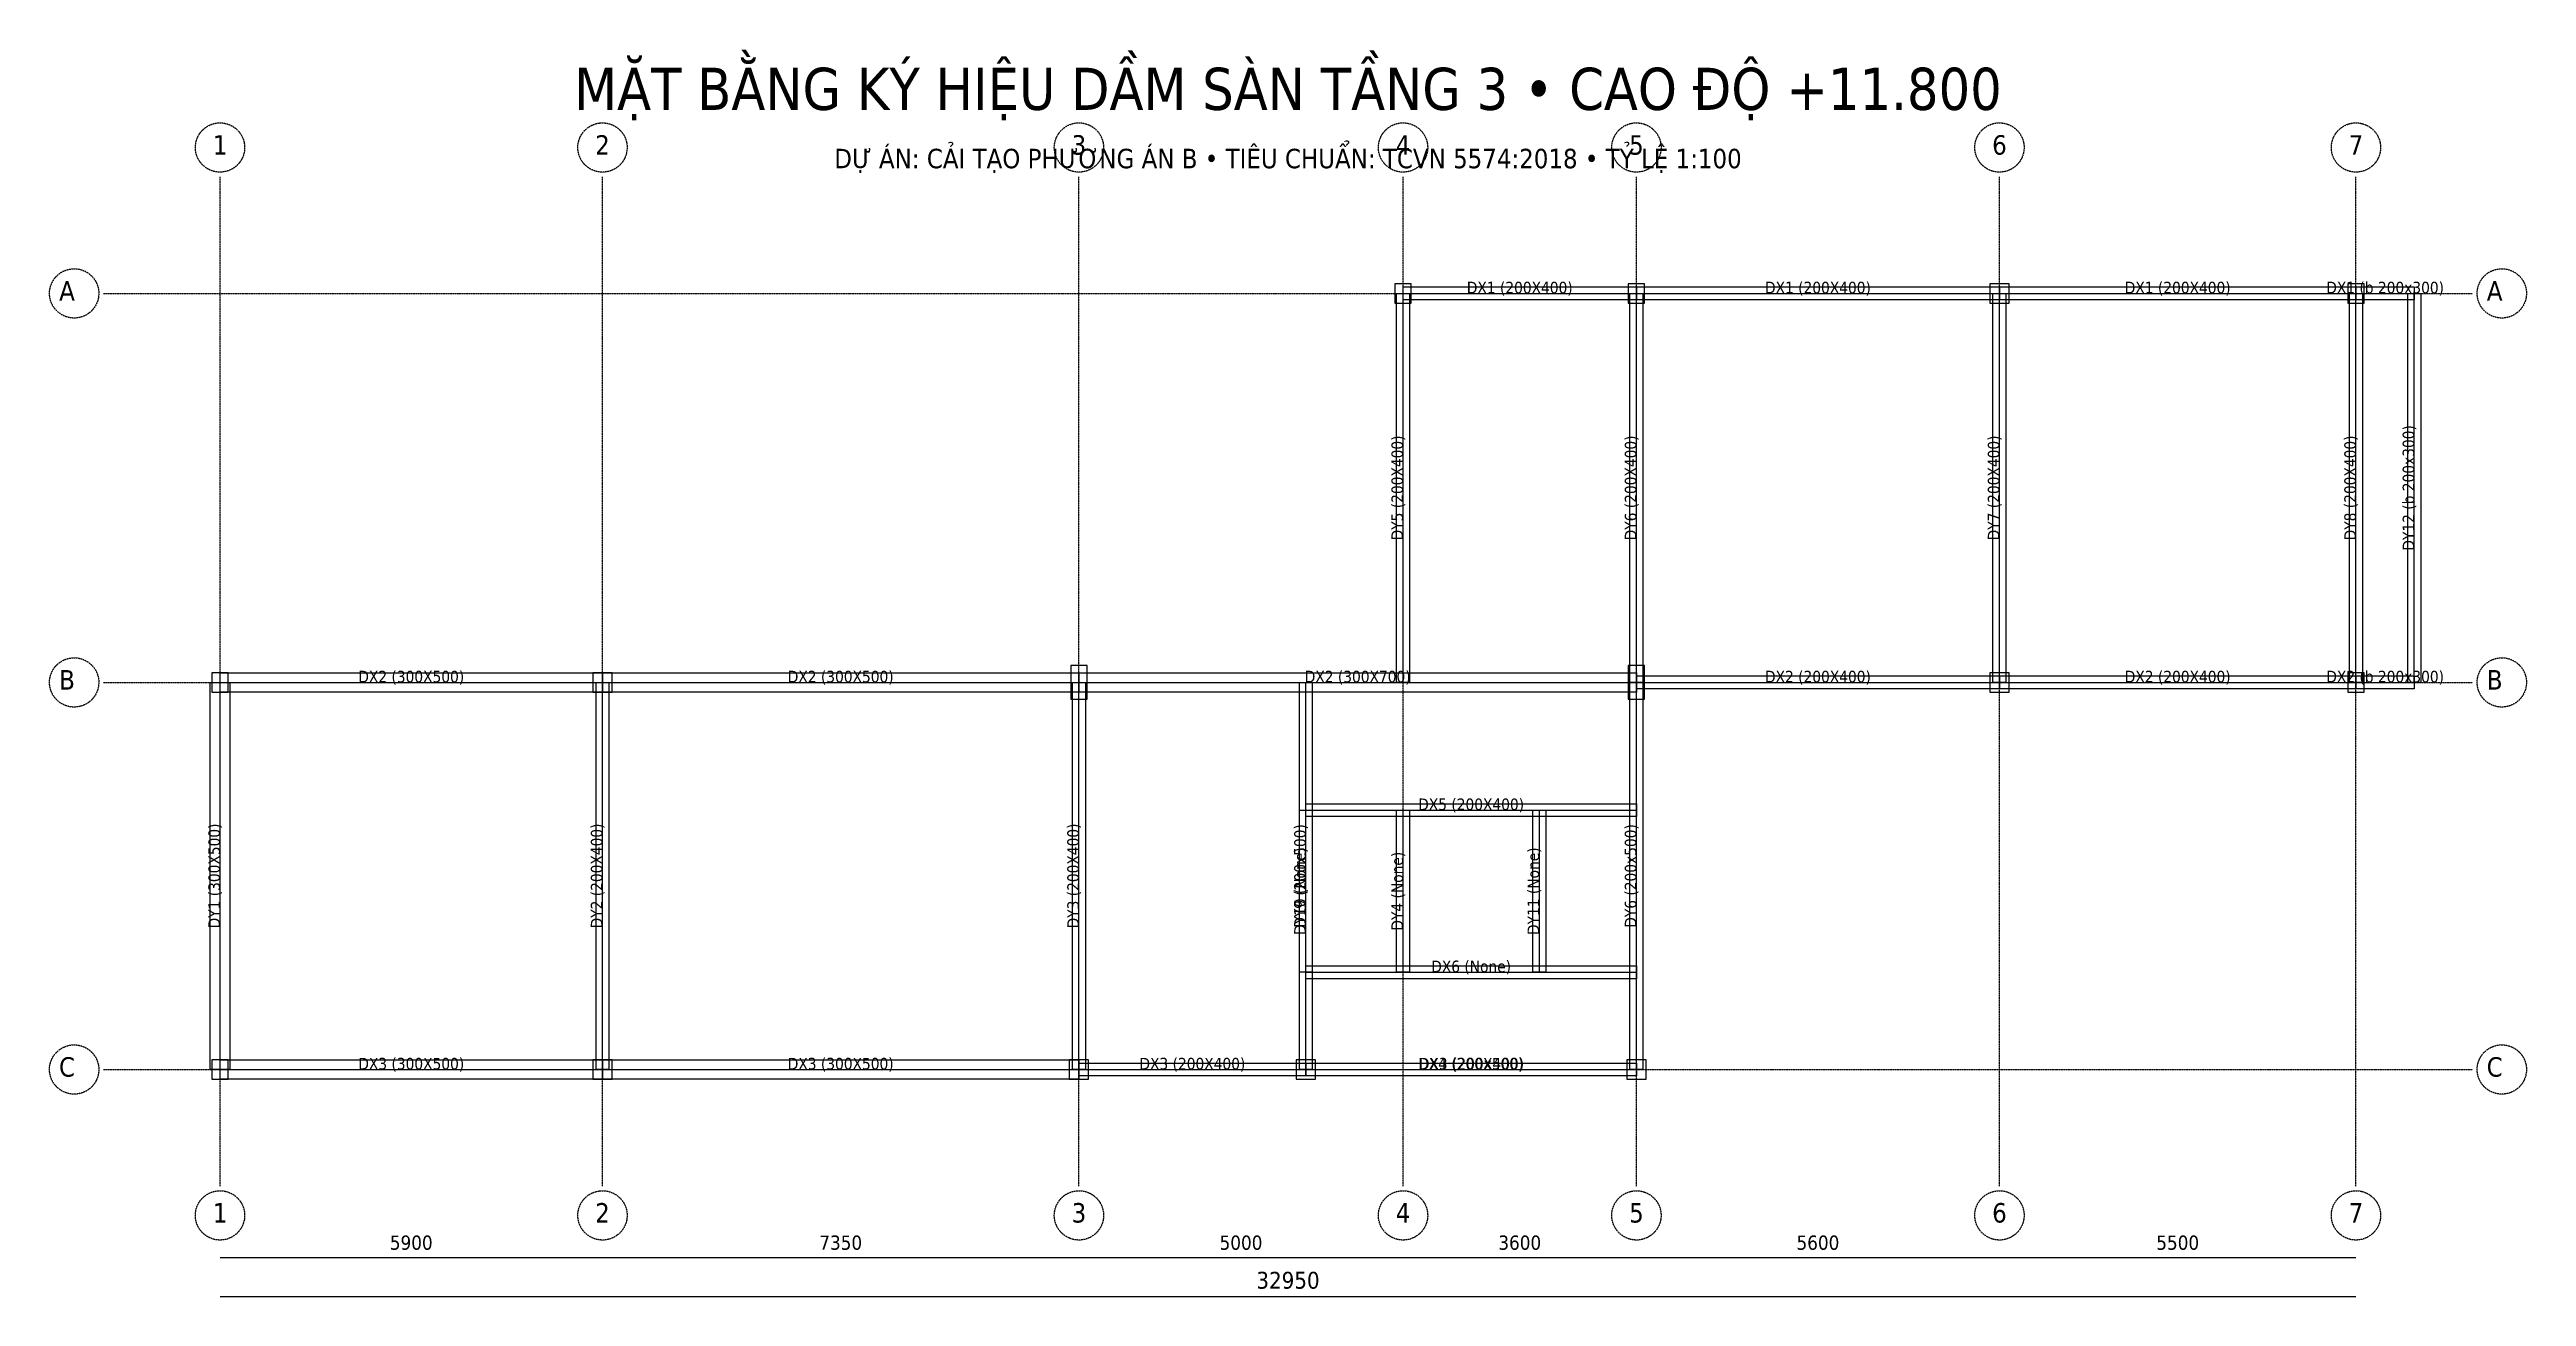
# Model space of a CAD drawing. Header units: millimetres. Extents: x -2630 to 35580, y -3500 to 15731.
import ezdxf
from ezdxf.enums import TextEntityAlignment as Align

# ---------------------------------------------------------------- set-up
doc = ezdxf.new("R2010")
doc.units = ezdxf.units.MM
doc.header["$LTSCALE"] = 10
doc.linetypes.add('DASHDOT', pattern=[3.556, 2.54, -0.508, 0, -0.508])
doc.linetypes.add('DASHED', pattern=[1.524, 1.27, -0.254])
for name, color, linetype in [('BEAM_CENTERLINE', 9, 'DASHED'), ('BEAM_OUTLINE', 4, 'Continuous'), ('BEAM_TEXT', 2, 'Continuous'), ('COLUMN_CONCRETE', 7, 'Continuous'), ('DIMENSIONS', 3, 'Continuous'), ('GRID_AXIS', 8, 'DASHDOT'), ('TITLE_TEXT', 7, 'Continuous')]:
    doc.layers.add(name, color=color, linetype=linetype)
doc.styles.get("Standard").update_dxf_attribs({"font": 'tahoma.ttf'})

msp = doc.modelspace()

# ---------------------------------------------------------------- linework, layer by layer
at = {"layer": 'BEAM_CENTERLINE', "linetype": 'DASHED'}
for p, q in [((18250, 11970), (21850, 11970)), ((18250, 5970), (18250, 11970)), ((21850, 11970), (27450, 11970)), ((21850, 5970), (21850, 11970)), ((27450, 11970), (32950, 11970)), ((27450, 5970), (27450, 11970)), ((32950, 5970), (32950, 11970)), ((32950, 11970), (33850, 11970)), ((33850, 5970), (33850, 11970)), ((0, 0), (0, 5970)), ((0, 5970), (5900, 5970)), ((5900, 0), (5900, 5970)), ((5900, 5970), (13250, 5970)), ((13250, 0), (13250, 5970)), ((13250, 5970), (21850, 5970)), ((16750, 0), (16750, 5970)), ((21850, 0), (21850, 5970)), ((21850, 5970), (27450, 5970)), ((27450, 5970), (32950, 5970)), ((32950, 5970), (33850, 5970)), ((16750, 4000), (21850, 4000)), ((16750, 1500), (16750, 4000)), ((18250, 1500), (18250, 4000)), ((20350, 4000), (20350, 1500)), ((16750, 1500), (21850, 1500)), ((0, 0), (5900, 0)), ((5900, 0), (13250, 0)), ((13250, 0), (16750, 0)), ((16750, 0), (21850, 0)), ((16750, 0), (21850, 0))]:
    msp.add_line(p, q, dxfattribs=at)
at = {"layer": 'BEAM_OUTLINE'}
for points in [[(18350, 5970), (18150, 5970), (18150, 11970), (18350, 11970), (18350, 5970)], [(18250, 11870), (18250, 12070), (21850, 12070), (21850, 11870), (18250, 11870)], [(21950, 5970), (21750, 5970), (21750, 11970), (21950, 11970), (21950, 5970)], [(21850, 11870), (21850, 12070), (27450, 12070), (27450, 11870), (21850, 11870)], [(27550, 5970), (27350, 5970), (27350, 11970), (27550, 11970), (27550, 5970)], [(27450, 11870), (27450, 12070), (32950, 12070), (32950, 11870), (27450, 11870)], [(33050, 5970), (32850, 5970), (32850, 11970), (33050, 11970), (33050, 5970)], [(32950, 11870), (32950, 12070), (33850, 12070), (33850, 11870), (32950, 11870)], [(33950, 5970), (33750, 5970), (33750, 11970), (33950, 11970), (33950, 5970)], [(0, 5820), (0, 6120), (5900, 6120), (5900, 5820), (0, 5820)], [(5900, 5820), (5900, 6120), (13250, 6120), (13250, 5820), (5900, 5820)], [(13250, 5820), (13250, 6120), (21850, 6120), (21850, 5820), (13250, 5820)], [(150, 0), (-150, 0), (-150, 5970), (150, 5970), (150, 0)], [(6000, 0), (5800, 0), (5800, 5970), (6000, 5970), (6000, 0)], [(13350, 0), (13150, 0), (13150, 5970), (13350, 5970), (13350, 0)], [(16850, 0), (16650, 0), (16650, 5970), (16850, 5970), (16850, 0)], [(21950, 0), (21750, 0), (21750, 5970), (21950, 5970), (21950, 0)], [(21850, 5870), (21850, 6070), (27450, 6070), (27450, 5870), (21850, 5870)], [(27450, 5870), (27450, 6070), (32950, 6070), (32950, 5870), (27450, 5870)], [(32950, 5870), (32950, 6070), (33850, 6070), (33850, 5870), (32950, 5870)], [(16850, 1500), (16650, 1500), (16650, 4000), (16850, 4000), (16850, 1500)], [(16750, 3900), (16750, 4100), (21850, 4100), (21850, 3900), (16750, 3900)], [(18350, 1500), (18150, 1500), (18150, 4000), (18350, 4000), (18350, 1500)], [(20250, 4000), (20450, 4000), (20450, 1500), (20250, 1500), (20250, 4000)], [(16750, 1400), (16750, 1600), (21850, 1600), (21850, 1400), (16750, 1400)], [(0, -150), (0, 150), (5900, 150), (5900, -150), (0, -150)], [(5900, -150), (5900, 150), (13250, 150), (13250, -150), (5900, -150)], [(13250, -100), (13250, 100), (16750, 100), (16750, -100), (13250, -100)], [(16750, -100), (16750, 100), (21850, 100), (21850, -100), (16750, -100)], [(16750, -100), (16750, 100), (21850, 100), (21850, -100), (16750, -100)]]:
    msp.add_lwpolyline(points, dxfattribs=at)
at = {"layer": 'COLUMN_CONCRETE'}
for points in [[(18125, 11820), (18375, 11820), (18375, 12120), (18125, 12120), (18125, 11820)], [(21725, 11820), (21975, 11820), (21975, 12120), (21725, 12120), (21725, 11820)], [(27300, 11820), (27600, 11820), (27600, 12120), (27300, 12120), (27300, 11820)], [(32825, 11820), (33075, 11820), (33075, 12120), (32825, 12120), (32825, 11820)], [(-125, 5820), (125, 5820), (125, 6120), (-125, 6120), (-125, 5820)], [(5750, 5820), (6050, 5820), (6050, 6120), (5750, 6120), (5750, 5820)], [(13125, 5710), (13375, 5710), (13375, 6230), (13125, 6230), (13125, 5710)], [(21725, 5710), (21975, 5710), (21975, 6230), (21725, 6230), (21725, 5710)], [(27300, 5820), (27600, 5820), (27600, 6120), (27300, 6120), (27300, 5820)], [(32825, 5820), (33075, 5820), (33075, 6120), (32825, 6120), (32825, 5820)], [(-125, -150), (125, -150), (125, 150), (-125, 150), (-125, -150)], [(5750, -150), (6050, -150), (6050, 150), (5750, 150), (5750, -150)], [(13100, -150), (13400, -150), (13400, 150), (13100, 150), (13100, -150)], [(16600, -150), (16900, -150), (16900, 150), (16600, 150), (16600, -150)], [(21700, -150), (22000, -150), (22000, 150), (21700, 150), (21700, -150)]]:
    msp.add_lwpolyline(points, dxfattribs=at)
at = {"layer": 'DIMENSIONS'}
for p, q in [((0, -2900), (5900, -2900)), ((5900, -2900), (13250, -2900)), ((13250, -2900), (18250, -2900)), ((18250, -2900), (21850, -2900)), ((21850, -2900), (27450, -2900)), ((27450, -2900), (32950, -2900)), ((0, -3500), (32950, -3500))]:
    msp.add_line(p, q, dxfattribs=at)
at = {"layer": 'GRID_AXIS', "linetype": 'DASHDOT'}
for p, q in [((0, -1800), (0, 13770)), ((5900, -1800), (5900, 13770)), ((13250, -1800), (13250, 13770)), ((18250, -1800), (18250, 13770)), ((21850, -1800), (21850, 13770)), ((27450, -1800), (27450, 13770)), ((32950, -1800), (32950, 13770)), ((-1800, 11970), (34750, 11970)), ((-1800, 5970), (34750, 5970)), ((-1800, 0), (34750, 0))]:
    msp.add_line(p, q, dxfattribs=at)
at = {"layer": 'GRID_AXIS'}
for centre in [(0, 14220), (5900, 14220), (13250, 14220), (18250, 14220), (21850, 14220), (27450, 14220), (32950, 14220), (-2250, 11970), (35200, 11970), (-2250, 5970), (35200, 5970), (-2250, 0), (35200, 0), (0, -2250), (5900, -2250), (13250, -2250), (18250, -2250), (21850, -2250), (27450, -2250), (32950, -2250)]:
    msp.add_circle(centre, 380, dxfattribs=at)

# ---------------------------------------------------------------- texts
at = {"layer": 'BEAM_TEXT'}
for s, p in [('DX1 (200X400)', (20050, 11970)), ('DX1 (200X400)', (24650, 11970)), ('DX1 (200X400)', (30200, 11970)), ('DX1 (b 200x300)', (33400, 11970)), ('DX2 (300X500)', (2950, 5970)), ('DX2 (300X500)', (9575, 5970)), ('DX2 (300X700)', (17550, 5970)), ('DX2 (200X400)', (24650, 5970)), ('DX2 (200X400)', (30200, 5970)), ('DX2 (b 200x300)', (33400, 5970)), ('DX5 (200X400)', (19300, 4000)), ('DX6 (None)', (19300, 1500)), ('DX3 (300X500)', (2950, 0)), ('DX3 (300X500)', (9575, 0)), ('DX3 (200X400)', (15000, 0)), ('DX4 (200X400)', (19300, 0)), ('DX3 (200x500)', (19300, 0))]:
    msp.add_text(s, height=180, dxfattribs=at).set_placement(p, align=Align.CENTER)
for s, p in [('DY5 (200X400)', (18250, 8970)), ('DY6 (200X400)', (21850, 8970)), ('DY7 (200X400)', (27450, 8970)), ('DY8 (200X400)', (32950, 8970)), ('DY12 (b 200x300)', (33850, 8970)), ('DY1 (300X500)', (0, 2985)), ('DY2 (200X400)', (5900, 2985)), ('DY3 (200X400)', (13250, 2985)), ('DY9 (200x500)', (16750, 2985)), ('DY6 (200x500)', (21850, 2985)), ('DY10 (None)', (16750, 2750)), ('DY4 (None)', (18250, 2750)), ('DY11 (None)', (20350, 2750))]:
    msp.add_text(s, height=180, rotation=90, dxfattribs=at).set_placement(p, align=Align.CENTER)
at = {"layer": 'DIMENSIONS'}
for s, height, p in [('5900', 220, (2950, -2780)), ('7350', 220, (9575, -2780)), ('5000', 220, (15750, -2780)), ('3600', 220, (20050, -2780)), ('5600', 220, (24650, -2780)), ('5500', 220, (30200, -2780)), ('32950', 260, (16475, -3380))]:
    msp.add_text(s, height=height, dxfattribs=at).set_placement(p, align=Align.CENTER)
at = {"layer": 'GRID_AXIS'}
for s, p in [('1', (0, 14110)), ('2', (5900, 14110)), ('3', (13250, 14110)), ('4', (18250, 14110)), ('5', (21850, 14110)), ('6', (27450, 14110)), ('7', (32950, 14110)), ('A', (-2360, 11860)), ('A', (35090, 11860)), ('B', (-2360, 5860)), ('B', (35090, 5860)), ('C', (-2360, -110)), ('C', (35090, -110)), ('1', (0, -2360)), ('2', (5900, -2360)), ('3', (13250, -2360)), ('4', (18250, -2360)), ('5', (21850, -2360)), ('6', (27450, -2360)), ('7', (32950, -2360))]:
    msp.add_text(s, height=300, dxfattribs=at).set_placement(p, align=Align.CENTER)
at = {"layer": 'TITLE_TEXT'}
for s, height, p in [('MẶT BẰNG KÝ HIỆU DẦM SÀN TẦNG 3 • CAO ĐỘ +11.800', 650, (16475, 14800)), ('DỰ ÁN: CẢI TẠO PHƯƠNG ÁN B • TIÊU CHUẨN: TCVN 5574:2018 • TỶ LỆ 1:100', 300, (16475, 13900))]:
    msp.add_text(s, height=height, dxfattribs=at).set_placement(p, align=Align.CENTER)

doc.saveas('drawing.dxf')
